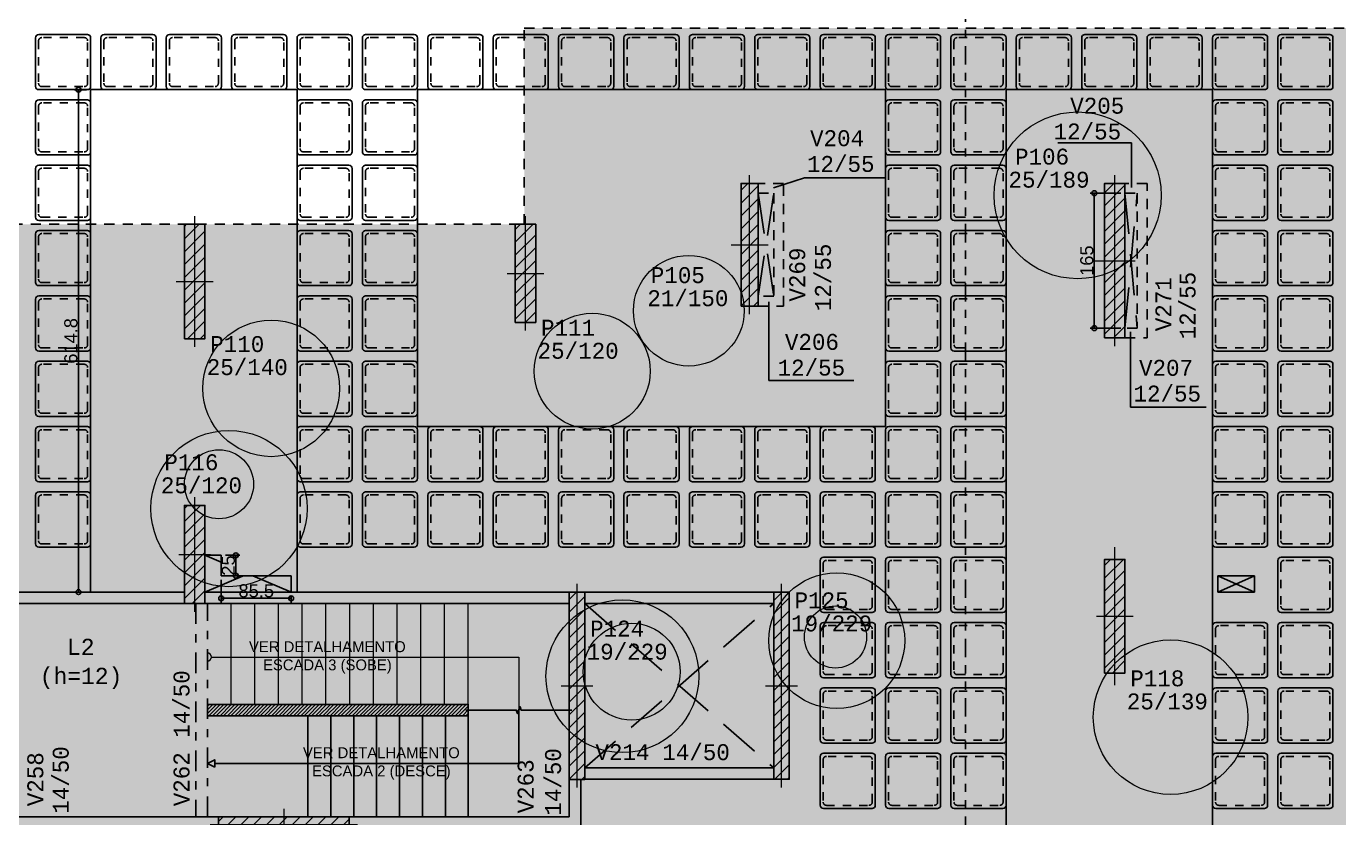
# Model space of a CAD drawing. Header units: millimetres. Extents: x -967 to 563, y -1588 to 506.
# Drawn here: x 65.23 to 81.27, y -245.6 to -235.92 of the extents above; entities that cross this region are included whole.
import ezdxf

# ---------------------------------------------------------------- set-up
doc = ezdxf.new("R2010")
doc.units = ezdxf.units.MM
for name, pattern in [('347-XXXX-ARQ-BASE-019-TÉRREO$0$HIDDEN2', [0.1875, 0.125, -0.0625]), ('CYPE_RAYAPUNTOPUNTO', [0.45, 0.225, -0.075, 0, -0.075, 0, -0.075]), ('DASHDOT', [1, 0.5, -0.25, 0, -0.25]), ('DASHDOT2', [0.5, 0.25, -0.125, 0, -0.125]), ('ESTILO_TQS_0001', [1, 0.7, -0.3]), ('HIDDEN2', [0.1875, 0.125, -0.0625]), ('TRAZO_HUECO', [0.75, 0.5, -0.25])]:
    doc.linetypes.add(name, pattern=pattern)
for name, color, linetype in [('1', 5, 'Continuous'), ('11', 7, 'Continuous'), ('12', 4, 'Continuous'), ('13', 7, 'Continuous'), ('208', 13, 'Continuous'), ('237', 5, 'Continuous'), ('241', 7, 'TRAZO_HUECO'), ('251', 5, 'Continuous'), ('252', 153, 'ESTILO_TQS_0001'), ('3', 2, 'Continuous'), ('347-XXXX-ARQ-BASE-013-IMPLANTAÇÃO$0$_XREF-ARQ', 7, 'Continuous'), ('347-XXXX-ARQ-BASE-019-TÉRREO$0$AR-PRJ', 11, '347-XXXX-ARQ-BASE-019-TÉRREO$0$HIDDEN2'), ('8', 7, 'Continuous'), ('9', 7, 'Continuous'), ('A_htc_alv', 7, 'Continuous'), ('COTAS', 1, 'Continuous'), ('EIXOS', 8, 'DASHDOT')]:
    doc.layers.add(name, color=color, linetype=linetype)
for name, color, linetype, lineweight in [('ESC_DEGRAU', 2, 'Continuous', 0), ('PILAR_EIXOS', 1, 'Continuous', 0), ('PILAR_HACH', 4, 'Continuous', 0)]:
    doc.layers.add(name, color=color, linetype=linetype, lineweight=lineweight)
doc.styles.add('ARIAL', font='arial.ttf')
doc.styles.add('CYPETXT_romans', font='arial.ttf', dxfattribs={"height": 0.2})
doc.styles.add('TQS_LUCIDA_CONSOLE', font='lucon.TTF')
doc.dimstyles.new('AVILLA 100 2', dxfattribs={"dimtxt": 0.16, "dimasz": 0.06, "dimexe": 0.05, "dimexo": 0.05, "dimgap": 0.01, "dimtad": 3, "dimdec": 1, "dimlfac": 100, "dimzin": 9, "dimdsep": 46, "dimtxsty": 'ARIAL', "dimblk": 'ORIGIN', "dimcen": 1.5, "dimclrd": 10, "dimclre": 10, "dimclrt": 7, "dimadec": 0, "dimazin": 0, "dimtfac": 1, "dimtdec": 1, "dimtmove": 0, "dimatfit": 1, "dimfxl": 1, "dimarcsym": 0})
pattern_1 = [(45, (585.15059, -196.08026), (-0.07857724, 0.07857724), [])]

# ---------------------------------------------------------------- blocks, each defined once
blk = doc.blocks.new('ENCHIMENTO_PISO TERREO')
h = blk.add_hatch(color=9)
h.dxf.hatch_style = 1
h.paths.add_polyline_path([(27.7, 0.14), (27.7, 0.75), (31.15, 0.75), (31.15, 5.14), (24.8495, 5.14), (24.8495, 7.04), (12.06, 7.04), (12.06, 4.64), (4, 4.64), (4, 7.04), (-8.79, 7.04), (-8.7905, 5.14), (-15.09, 5.14), (-15.09, 0.75), (-11.64, 0.75), (-11.64, 0.17), (-11.64, -2.71), (-15.09, -2.71), (-15.09, -9.5), (-8.39, -9.5), (-8.39, -11), (1.35, -11), (1.35, -10.25), (14.71, -10.25), (14.71, -11), (24.45, -11), (24.45, -9.5), (31.15, -9.5), (31.15, -5.11), (27.7, -5.11)])
at = {"layer": '347-XXXX-ARQ-BASE-019-TÉRREO$0$AR-PRJ', "color": 9}
blk.add_lwpolyline([(-11.64, 0.17), (-11.64, 0.75), (-15.09, 0.75), (-15.09, 5.14), (-8.7905, 5.14), (-8.79, 7.04), (4, 7.04), (4, 4.64), (12.06, 4.64), (12.06, 7.04), (24.8495, 7.04)], dxfattribs=at)
blk = doc.blocks.new('ESCADA 2 (DESCE)')
at = {"layer": 'COTAS', "linetype": 'Continuous'}
h = blk.add_hatch(dxfattribs=at)
h.set_pattern_fill('ANSI31', color=8, scale=0.02)
h.set_pattern_definition([(45, (2272.60032, 1511.056013), (-0.04490128, 0.04490128), [])])
h.paths.add_polyline_path([(2313.696, 1482.134), (2316.886, 1482.134), (2316.886, 1481.994), (2313.696, 1481.994)])
at = {"layer": 'COTAS', "color": 8, "linetype": 'Continuous'}
for p, q in [((2316.886, 1482.064), (2316.886, 1482.134)), ((2316.886, 1482.064), (2316.886, 1480.759)), ((2314.926, 1481.994), (2314.926, 1480.759)), ((2315.206, 1481.994), (2315.206, 1480.759)), ((2315.486, 1481.994), (2315.486, 1480.759)), ((2315.766, 1481.994), (2315.766, 1480.759)), ((2316.046, 1481.994), (2316.046, 1480.759)), ((2316.326, 1481.994), (2316.326, 1480.759)), ((2316.606, 1481.994), (2316.606, 1480.759)), ((2314.276, 1480.759), (2314.926, 1480.759)), ((2316.886, 1480.759), (2314.926, 1480.759)), ((2316.886, 1480.759), (2318.121, 1480.759))]:
    blk.add_line(p, q, dxfattribs=at)
for points in [[(2313.696, 1482.134), (2316.886, 1482.134), (2316.886, 1481.994), (2313.696, 1481.994)], [(2313.786, 1481.367), (2313.696, 1481.412), (2313.786, 1481.457), (2313.786, 1481.367)]]:
    blk.add_lwpolyline(points, close=True, dxfattribs=at)
for points in [[(2317.504, 1482.064), (2317.504, 1481.412), (2316.886, 1481.412), (2314.926, 1481.412), (2314.601, 1481.412), (2313.786, 1481.412)], [(2316.856, 1482.064), (2317.474, 1482.064), (2317.489, 1482.023), (2317.519, 1482.105), (2317.534, 1482.064), (2318.151, 1482.064)]]:
    blk.add_lwpolyline(points, dxfattribs=at)
at = {"color": 8, "insert": (2314.561, 1481.609), "char_height": 0.13333, "width": 2.52432, "attachment_point": 1, "rotation": 360, "style": 'CYPETXT_romans'}
blk.add_mtext('\\pxqc;{\\W0.975;VER DETALHAMENTO\\PESCADA 2 (DESCE)}', dxfattribs=at)
blk = doc.blocks.new('ESCADA 3 (SOBE)')
at = {"layer": 'ESC_DEGRAU'}
h = blk.add_hatch(dxfattribs=at)
h.set_pattern_fill('ANSI31', color=8, scale=0.02)
h.set_pattern_definition([(45, (2283.11007, 1511.101934), (-0.04490128, 0.04490128), [])])
h.paths.add_polyline_path([(2324.206, 1482.18), (2327.396, 1482.18), (2327.396, 1482.04), (2324.206, 1482.04)])
at = {"layer": 'COTAS', "color": 8, "linetype": 'Continuous'}
blk.add_line((2328.631, 1483.415), (2327.396, 1483.415), dxfattribs=at)
blk.add_lwpolyline([(2327.366, 1482.11), (2327.983, 1482.11), (2327.998, 1482.069), (2328.028, 1482.151), (2328.043, 1482.11), (2328.661, 1482.11)], dxfattribs=at)
at = {"layer": 'ESC_DEGRAU', "color": 8}
for p, q in [((2324.206, 1483.415), (2327.396, 1483.415)), ((2324.496, 1482.18), (2324.496, 1483.415)), ((2324.786, 1482.18), (2324.786, 1483.415)), ((2325.076, 1482.18), (2325.076, 1483.415)), ((2325.366, 1482.18), (2325.366, 1483.415)), ((2325.656, 1482.18), (2325.656, 1483.415)), ((2325.946, 1482.18), (2325.946, 1483.415)), ((2326.236, 1482.18), (2326.236, 1483.415)), ((2326.526, 1482.18), (2326.526, 1483.415)), ((2326.816, 1482.18), (2326.816, 1483.415)), ((2327.106, 1482.18), (2327.106, 1483.415)), ((2327.396, 1482.11), (2327.396, 1483.415)), ((2327.396, 1482.11), (2327.396, 1482.04))]:
    blk.add_line(p, q, dxfattribs=at)
blk.add_lwpolyline([(2324.256, 1482.762), (2327.396, 1482.762), (2328.013, 1482.762), (2328.013, 1482.11)], dxfattribs=at)
blk.add_lwpolyline([(2324.206, 1482.18), (2327.396, 1482.18), (2327.396, 1482.04), (2324.206, 1482.04)], close=True, dxfattribs=at)
blk.add_arc((2324.206, 1482.762), 0.05, 270, 90, dxfattribs=at)
at = {"layer": 'ESC_DEGRAU', "color": 8, "insert": (2324.411, 1482.955), "char_height": 0.13333, "width": 2.52432, "attachment_point": 1, "rotation": 360, "style": 'CYPETXT_romans'}
blk.add_mtext('\\pxqc;{\\W0.975;VER DETALHAMENTO\\PESCADA 3 (SOBE)}', dxfattribs=at)
blk = doc.blocks.new('_VAONER063700637000750007500')
at = {"layer": '251', "color": 8}
for p, q in [((29.725, 33.725), (-29.725, 33.725)), ((-33.725, 29.725), (-33.725, -29.725)), ((33.725, -29.725), (33.725, 29.725)), ((-29.725, -33.725), (29.725, -33.725))]:
    blk.add_line(p, q, dxfattribs=at)
for centre, start, end in [((-29.725, 29.725), 90, 180), ((29.725, 29.725), 0, 90), ((-29.725, -29.725), 180, 270), ((29.725, -29.725), 270, 0)]:
    blk.add_arc(centre, 4, start, end, dxfattribs=at)
at = {"layer": '252', "color": 8}
for p, q in [((-29.975, 25.975), (-29.975, -25.975)), ((25.975, 29.975), (-25.975, 29.975)), ((29.975, -25.975), (29.975, 25.975)), ((-25.975, -29.975), (25.975, -29.975))]:
    blk.add_line(p, q, dxfattribs=at)
for centre, start, end in [((-25.975, 25.975), 90, 180), ((25.975, 25.975), 0, 90), ((-25.975, -25.975), 180, 270), ((25.975, -25.975), 270, 0)]:
    blk.add_arc(centre, 4, start, end, dxfattribs=at)
blk = doc.blocks.new('NERVURADA TÉRREO 1 MODELO 2 (LO) R0')
at = {"layer": '208', "xscale": 0.01, "yscale": 0.01, "zscale": 0.01}
for p in [(737.85, -749.525), (738.649, -749.525), (739.449, -749.525), (740.248, -749.525), (741.048, -749.525), (741.847, -749.525), (742.647, -749.525), (743.446, -749.525), (744.246, -749.525), (745.045, -749.525), (745.845, -749.525), (746.644, -749.525), (747.444, -749.525), (748.243, -749.525), (749.043, -749.525), (749.842, -749.525), (750.642, -749.525), (751.441, -749.525), (752.241, -749.525), (753.04, -749.525), (737.85, -750.324), (741.048, -750.324), (741.847, -750.324), (748.243, -750.324), (749.043, -750.324), (752.241, -750.324), (753.04, -750.324), (737.85, -751.124), (741.048, -751.124), (741.847, -751.124), (748.243, -751.124), (749.043, -751.124), (752.241, -751.124), (753.04, -751.124), (737.85, -751.923), (741.048, -751.923), (741.847, -751.923), (748.243, -751.923), (749.043, -751.923), (752.241, -751.923), (753.04, -751.923), (737.85, -752.723), (741.048, -752.723), (741.847, -752.723), (748.243, -752.723), (749.043, -752.723), (752.241, -752.723), (753.04, -752.723), (737.85, -753.522), (741.048, -753.522), (741.847, -753.522), (748.243, -753.522), (749.043, -753.522), (752.241, -753.522), (753.04, -753.522), (737.85, -754.322), (741.048, -754.322), (741.847, -754.322), (742.647, -754.322), (743.446, -754.322), (744.246, -754.322), (745.045, -754.322), (745.845, -754.322), (746.644, -754.322), (747.444, -754.322), (748.243, -754.322), (749.043, -754.322), (752.241, -754.322), (753.04, -754.322), (737.85, -755.121), (741.048, -755.121), (741.847, -755.121), (742.647, -755.121), (743.446, -755.121), (744.246, -755.121), (745.045, -755.121), (745.845, -755.121), (746.644, -755.121), (747.444, -755.121), (748.243, -755.121), (749.043, -755.121), (752.241, -755.121), (753.04, -755.121), (747.444, -755.921), (748.243, -755.921), (749.043, -755.921), (753.04, -755.921), (747.444, -756.72), (748.243, -756.72), (749.043, -756.72), (752.241, -756.72), (753.04, -756.72), (747.444, -757.52), (748.243, -757.52), (749.043, -757.52), (752.241, -757.52), (753.04, -757.52), (747.444, -758.319), (748.243, -758.319), (749.043, -758.319), (752.241, -758.319), (753.04, -758.319)]:
    blk.add_blockref('_VAONER063700637000750007500', p, dxfattribs=at)
blk = doc.blocks.new('_Origin')
at = {"color": 0, "linetype": 'ByBlock', "lineweight": -2}
blk.add_line((0, 0), (-1, 0), dxfattribs=at)
blk.add_circle((0, 0), 0.5, dxfattribs=at)
blk = doc.blocks.new('Eixos do pilar')
at = {"layer": 'PILAR_EIXOS'}
for p, q in [((0, -0.5), (0, 0.5)), ((-0.5, 0), (0.5, 0))]:
    blk.add_line(p, q, dxfattribs=at)
blk = doc.blocks.new('EIXOS DE OBRA TERREO1')
at = {"layer": 'EIXOS', "linetype": 'CYPE_RAYAPUNTOPUNTO'}
blk.add_line((748.8842, -130.4804), (748.8842, -190.271), dxfattribs=at)
blk = doc.blocks.new('*D483')
at = {"layer": 'COTAS', "color": 10, "linetype": 'ByBlock', "lineweight": -2, "transparency": 16777216}
for p, q in [((847.312, -581.883), (847.163, -581.883)), ((847.213, -587.97), (847.213, -581.943)), ((847.312, -588.03), (847.163, -588.03))]:
    blk.add_line(p, q, dxfattribs=at)
at = {"layer": 'Defpoints', "color": 0, "linetype": 'ByBlock', "transparency": 16777216}
for p in [(847.213, -581.883), (847.362, -581.883), (847.362, -588.03)]:
    blk.add_point(p, dxfattribs=at)
at = {"layer": 'COTAS', "color": 10, "linetype": 'ByBlock', "lineweight": -2, "transparency": 16777216, "xscale": 0.06, "yscale": 0.06, "zscale": 0.06}
for p, rotation in [((847.213, -581.883), 90), ((847.213, -588.03), 270)]:
    blk.add_blockref('_Origin', p, dxfattribs=dict(at, rotation=rotation))
at = {"layer": 'COTAS', "color": 7, "linetype": 'ByBlock', "transparency": 16777216, "insert": (847.121, -584.957), "char_height": 0.16, "attachment_point": 5, "rotation": 90, "style": 'ARIAL'}
blk.add_mtext('614.8', dxfattribs=at)
blk = doc.blocks.new('*D586')
at = {"layer": 'COTAS', "color": 10, "linetype": 'ByBlock', "lineweight": -2, "transparency": 16777216}
for p, q in [((859.959, -583.15), (859.584, -583.15)), ((859.634, -583.21), (859.634, -584.74)), ((859.959, -584.8), (859.584, -584.8))]:
    blk.add_line(p, q, dxfattribs=at)
at = {"layer": 'Defpoints', "color": 0, "linetype": 'ByBlock', "transparency": 16777216}
for p in [(860.009, -583.15), (859.634, -584.8), (860.009, -584.8)]:
    blk.add_point(p, dxfattribs=at)
at = {"layer": 'COTAS', "color": 10, "linetype": 'ByBlock', "lineweight": -2, "transparency": 16777216, "xscale": 0.06, "yscale": 0.06, "zscale": 0.06}
for p, rotation in [((859.634, -583.15), 90), ((859.634, -584.8), 270)]:
    blk.add_blockref('_Origin', p, dxfattribs=dict(at, rotation=rotation))
at = {"layer": 'COTAS', "color": 7, "linetype": 'ByBlock', "transparency": 16777216, "insert": (859.543, -583.975), "char_height": 0.16, "attachment_point": 5, "rotation": 90, "style": 'ARIAL'}
blk.add_mtext('165', dxfattribs=at)
blk = doc.blocks.new('*D609')
at = {"layer": 'COTAS', "color": 10, "linetype": 'ByBlock', "lineweight": -2, "transparency": 16777216}
for p, q in [((848.959, -587.88), (848.959, -588.156)), ((849.019, -588.106), (849.754, -588.106)), ((849.814, -588.08), (849.814, -588.156))]:
    blk.add_line(p, q, dxfattribs=at)
at = {"layer": 'Defpoints', "color": 0, "linetype": 'ByBlock', "transparency": 16777216}
for p in [(848.959, -587.83), (849.814, -588.03), (849.814, -588.106)]:
    blk.add_point(p, dxfattribs=at)
at = {"layer": 'COTAS', "color": 10, "linetype": 'ByBlock', "lineweight": -2, "transparency": 16777216, "xscale": 0.06, "yscale": 0.06, "zscale": 0.06, "rotation": 180}
blk.add_blockref('_Origin', (848.959, -588.106), dxfattribs=at)
at = {"layer": 'COTAS', "color": 10, "linetype": 'ByBlock', "lineweight": -2, "transparency": 16777216, "xscale": 0.06, "yscale": 0.06, "zscale": 0.06}
blk.add_blockref('_Origin', (849.814, -588.106), dxfattribs=at)
at = {"layer": 'COTAS', "color": 7, "linetype": 'ByBlock', "transparency": 16777216, "insert": (849.387, -588.015), "char_height": 0.16, "attachment_point": 5, "style": 'ARIAL'}
blk.add_mtext('85.5', dxfattribs=at)
blk = doc.blocks.new('*D612')
at = {"layer": 'COTAS', "color": 10, "linetype": 'ByBlock', "lineweight": -2, "transparency": 16777216}
for p, q in [((849.009, -587.58), (849.188, -587.58)), ((849.138, -587.64), (849.138, -587.77)), ((849.009, -587.83), (849.188, -587.83))]:
    blk.add_line(p, q, dxfattribs=at)
at = {"layer": 'Defpoints', "color": 0, "linetype": 'ByBlock', "transparency": 16777216}
for p in [(848.959, -587.58), (848.959, -587.83), (849.138, -587.83)]:
    blk.add_point(p, dxfattribs=at)
at = {"layer": 'COTAS', "color": 10, "linetype": 'ByBlock', "lineweight": -2, "transparency": 16777216, "xscale": 0.06, "yscale": 0.06, "zscale": 0.06}
for p, rotation in [((849.138, -587.58), 90), ((849.138, -587.83), 270)]:
    blk.add_blockref('_Origin', p, dxfattribs=dict(at, rotation=rotation))
at = {"layer": 'COTAS', "color": 7, "linetype": 'ByBlock', "transparency": 16777216, "insert": (849.046, -587.705), "char_height": 0.16, "attachment_point": 5, "rotation": 90, "style": 'ARIAL'}
blk.add_mtext('25', dxfattribs=at)
blk = doc.blocks.new('COTAS TÉRREO (LO) R0')
at = {"layer": 'COTAS', "linetype": 'ByBlock'}
for base, p1, p2, picture, middle in [((847.212766565, -581.8828861132), (847.3622448012, -588.0303861132), (847.3622448012, -581.8828861132), '*D483', (847.212766565, -584.9566361132)), ((859.6342, -584.8004), (860.0092, -583.1504), (860.0092, -584.8004), '*D586', (859.6342, -583.9754)), ((849.1375, -587.8304), (848.9592, -587.5804), (848.9592, -587.8304), '*D612', (849.1375, -587.7054))]:
    dim = blk.add_linear_dim(base=base, p1=p1, p2=p2, angle=90, dimstyle='AVILLA 100 2', dxfattribs=at)
    dim.commit()
    dim.dimension.update_dxf_attribs({"geometry": picture, "text_midpoint": middle, "dimtype": 128})
dim = blk.add_linear_dim(base=(849.8142, -588.1063), p1=(848.9592, -587.8304), p2=(849.8142, -588.0304), dimstyle='AVILLA 100 2', dxfattribs=at)
dim.commit()
dim.dimension.update_dxf_attribs({"geometry": '*D609', "text_midpoint": (849.3867, -588.1063), "dimtype": 128})

msp = doc.modelspace()

# ---------------------------------------------------------------- hatches: boundary and pattern name
at = {"linetype": 'ByBlock'}
h = msp.add_hatch(dxfattribs=at)
h.set_pattern_fill('ANSI31', color=4, scale=0.035)
h.set_pattern_definition([(45, (-781.34853, 45.18825), (-0.078577241, 0.078577241), [])])
h.paths.add_polyline_path([(73.9657, -239.3421), (74.1757, -239.3421), (74.1757, -237.8421), (73.9657, -237.8421)])
h = msp.add_hatch(dxfattribs=at)
h.set_pattern_fill('ANSI31', color=4, scale=0.035)
h.set_pattern_definition(pattern_1)
h.paths.add_polyline_path([(78.4107, -239.7321), (78.6607, -239.7321), (78.6607, -237.8421), (78.4107, -237.8421)])
h = msp.add_hatch(dxfattribs=at)
h.set_pattern_fill('ANSI31', color=4, scale=0.035)
h.set_pattern_definition(pattern_1)
h.paths.add_polyline_path([(67.1607, -239.7421), (67.4107, -239.7421), (67.4107, -238.3421), (67.1607, -238.3421)])
h = msp.add_hatch(dxfattribs=at)
h.set_pattern_fill('ANSI31', color=4, scale=0.035)
h.set_pattern_definition(pattern_1)
h.paths.add_polyline_path([(71.2057, -239.5421), (71.4557, -239.5421), (71.4557, -238.3421), (71.2057, -238.3421)])
h = msp.add_hatch(dxfattribs=at)
h.set_pattern_fill('ANSI31', color=4, scale=0.035)
h.set_pattern_definition(pattern_1)
h.paths.add_polyline_path([(67.1607, -242.9821), (67.4107, -242.9821), (67.4107, -241.7821), (67.1607, -241.7821)])
h = msp.add_hatch(dxfattribs=at)
h.set_pattern_fill('ANSI31', color=4, scale=0.035)
h.set_pattern_definition(pattern_1)
h.paths.add_polyline_path([(78.4107, -243.8321), (78.6607, -243.8321), (78.6607, -242.4421), (78.4107, -242.4421)])
h = msp.add_hatch(dxfattribs=at)
h.set_pattern_fill('ANSI31', color=4, scale=0.035)
h.set_pattern_definition(pattern_1)
h.paths.add_polyline_path([(71.8657, -245.1335), (72.0557, -245.1335), (72.0557, -242.8435), (71.8657, -242.8435)])
h = msp.add_hatch(dxfattribs=at)
h.set_pattern_fill('ANSI31', color=4, scale=0.035)
h.set_pattern_definition(pattern_1)
h.paths.add_polyline_path([(74.3657, -245.1321), (74.5557, -245.1321), (74.5557, -242.8421), (74.3657, -242.8421)])
h = msp.add_hatch(dxfattribs=at)
h.set_pattern_fill('ANSI31', color=4, scale=0.035)
h.set_pattern_definition(pattern_1)
h.paths.add_polyline_path([(67.5757, -245.7821), (69.1757, -245.7821), (69.1757, -245.5921), (67.5757, -245.5921)])
at = {"layer": 'A_htc_alv', "linetype": 'ByBlock'}
h = msp.add_hatch(color=60, dxfattribs=at)
h.dxf.hatch_style = 1
h.paths.add_polyline_path([(74.4857, -237.8421), (74.1757, -237.8421), (74.1757, -237.9621), (74.3657, -237.9621), (74.3657, -239.2221), (74.1757, -239.2221), (74.1757, -239.3421), (74.4857, -239.3421)])
h = msp.add_hatch(color=60, dxfattribs=at)
h.dxf.hatch_style = 1
h.paths.add_polyline_path([(78.9307, -237.8421), (78.6607, -237.8421), (78.6607, -237.9621), (78.8107, -237.9621), (78.8107, -239.6121), (78.6607, -239.6121), (78.6607, -239.7321), (78.9307, -239.7321)])
h = msp.add_hatch(color=60, dxfattribs=at)
h.dxf.hatch_style = 1
h.paths.add_polyline_path([(67.4407, -242.9821), (67.3007, -242.9821), (67.3007, -245.5921), (67.4407, -245.5921)])

# ---------------------------------------------------------------- linework, layer by layer
at = {"layer": '1'}
for points in [[(66.0137, -236.6946), (66.0137, -242.8421), (65.995, -242.8421)], [(68.556, -242.8421), (68.5372, -242.8421), (68.5372, -236.6946), (66.0137, -236.6946)], [(75.7327, -240.8171), (75.7327, -236.6946), (70.0112, -236.6946), (70.0112, -240.8171), (75.7327, -240.8171)], [(79.7302, -252.2321), (79.7302, -236.6946), (77.2067, -236.6946)], [(77.2067, -236.6946), (77.2067, -247.2821)], [(67.1607, -242.8421), (65.0557, -242.8421)], [(67.9507, -242.8421), (67.4107, -242.8421)], [(71.8657, -242.8421), (67.9507, -242.8421)], [(74.3657, -242.8421), (72.0557, -242.8421)], [(65.1257, -242.9821), (67.1607, -242.9821)], [(67.4407, -242.9821), (67.3007, -242.9821)], [(67.4107, -242.9821), (68.0227, -242.9835)], [(68.0207, -242.9821), (71.8657, -242.9821)], [(72.0557, -242.9821), (74.3657, -242.9821)], [(74.3657, -244.9921), (72.0557, -244.9921)], [(71.8657, -245.1335), (71.8657, -245.5921)], [(72.0057, -245.7321), (72.0057, -245.1335)], [(72.0557, -245.1321), (74.3657, -245.1321)], [(67.5757, -245.5921), (65.1257, -245.5921)], [(71.8657, -245.5921), (69.1757, -245.5921)]]:
    msp.add_lwpolyline(points, dxfattribs=at)
at = {"layer": '1', "linetype": 'HIDDEN2'}
for points in [[(74.4857, -237.8421), (74.1757, -237.8421)], [(74.1757, -237.9621), (74.3657, -237.9621)], [(74.3657, -237.9621), (74.3657, -239.2221)], [(74.4857, -239.3421), (74.4857, -237.8421)], [(78.9307, -237.8421), (78.6607, -237.8421)], [(78.6607, -237.9621), (78.8107, -237.9621)], [(78.8107, -237.9621), (78.8107, -239.6121)], [(78.9307, -239.7321), (78.9307, -237.8421)], [(74.3657, -239.2221), (74.1757, -239.2221)], [(74.1757, -239.3421), (74.4857, -239.3421)], [(78.8107, -239.6121), (78.6607, -239.6121)], [(78.6607, -239.7321), (78.9307, -239.7321)]]:
    msp.add_lwpolyline(points, dxfattribs=at)
at = {"layer": '1', "linetype": 'DASHDOT2'}
for points in [[(67.3007, -242.9821), (67.3007, -245.5921)], [(67.4407, -245.5921), (67.4407, -242.9821)]]:
    msp.add_lwpolyline(points, dxfattribs=at)
at = {"layer": '237'}
for p, q in [((67.4107, -242.3921), (67.6107, -242.3921)), ((67.6107, -242.3921), (67.6107, -242.6421)), ((67.6107, -242.6421), (68.4657, -242.6421)), ((68.4657, -242.6421), (68.4657, -242.8421)), ((79.7957, -242.8421), (79.7957, -242.6421)), ((79.7957, -242.6421), (80.2457, -242.6421)), ((80.2457, -242.6421), (80.2457, -242.8421)), ((80.2457, -242.8421), (79.7957, -242.8421))]:
    msp.add_line(p, q, dxfattribs=at)
at = {"layer": '241'}
for p, q in [((74.1757, -239.2221), (74.3657, -237.9621)), ((74.1757, -237.9621), (74.3657, -239.2221)), ((78.6607, -239.6121), (78.8107, -237.9621)), ((78.6607, -237.9621), (78.8107, -239.6121)), ((67.4107, -242.3921), (67.6107, -242.4774)), ((67.4107, -242.8421), (67.8796, -242.6421)), ((67.9968, -242.6421), (68.4657, -242.8421)), ((79.7957, -242.8421), (80.2457, -242.6421)), ((79.7957, -242.6421), (80.2457, -242.8421)), ((72.0557, -244.9921), (74.3657, -242.9821)), ((72.0557, -242.9821), (74.3657, -244.9921))]:
    msp.add_line(p, q, dxfattribs=at)
at = {"layer": '3'}
for points in [[(73.9657, -239.3421), (74.1757, -239.3421), (74.1757, -237.8421), (73.9657, -237.8421), (73.9657, -239.3421)], [(78.4107, -239.7321), (78.6607, -239.7321), (78.6607, -237.8421), (78.4107, -237.8421), (78.4107, -239.7321)], [(67.1607, -239.7421), (67.4107, -239.7421), (67.4107, -238.3421), (67.1607, -238.3421), (67.1607, -239.7421)], [(71.2057, -239.5421), (71.4557, -239.5421), (71.4557, -238.3421), (71.2057, -238.3421), (71.2057, -239.5421)], [(67.1607, -242.9821), (67.4107, -242.9821), (67.4107, -241.7821), (67.1607, -241.7821), (67.1607, -242.9821)], [(78.4107, -243.8321), (78.6607, -243.8321), (78.6607, -242.4421), (78.4107, -242.4421), (78.4107, -243.8321)], [(71.8657, -245.1335), (72.0557, -245.1335), (72.0557, -242.8435), (71.8657, -242.8435), (71.8657, -245.1335)], [(74.3657, -245.1321), (74.5557, -245.1321), (74.5557, -242.8421), (74.3657, -242.8421), (74.3657, -245.1321)], [(67.5757, -245.7821), (69.1757, -245.7821), (69.1757, -245.5921), (67.5757, -245.5921), (67.5757, -245.7821)]]:
    msp.add_lwpolyline(points, dxfattribs=at)
at = {"layer": 'PILAR_HACH', "color": 2}
for centre, radius in [((78.0818, -237.9877), 1.0206), ((73.3274, -239.3996), 0.6771), ((72.1463, -240.1391), 0.709), ((68.2223, -240.3491), 0.8359), ((67.7049, -241.8201), 0.9555), ((75.1364, -243.4362), 0.8307), ((72.5154, -243.8715), 0.9349), ((79.2182, -244.3722), 0.9451)]:
    msp.add_circle(centre, radius, dxfattribs=at)
at = {"layer": 'PILAR_HACH', "color": 1}
for centre, radius in [((67.5829, -241.5223), 0.4222), ((75.1205, -243.3912), 0.3801), ((72.6287, -243.8158), 0.5917)]:
    msp.add_circle(centre, radius, dxfattribs=at)

# ---------------------------------------------------------------- block references
at = {"color": 9, "linetype": 'ByBlock'}
msp.add_blockref('EIXOS DE OBRA TERREO1', (-672.1735, -86.8324), dxfattribs=at)
for name, p in [('ESCADA 3 (SOBE)', (-2256.7652, -1726.3984)), ('ESCADA 2 (DESCE)', (-2246.2554, -1726.3498))]:
    msp.add_blockref(name, p)
at = {"layer": '347-XXXX-ARQ-BASE-013-IMPLANTAÇÃO$0$_XREF-ARQ'}
msp.add_blockref('ENCHIMENTO_PISO TERREO', (59.2557, -242.9819), dxfattribs=at)
at = {"layer": 'COTAS', "color": 6, "linetype": 'ByBlock'}
msp.add_blockref('COTAS TÉRREO (LO) R0', (-781.3485, 345.1883), dxfattribs=at)
at = {"layer": 'COTAS', "color": 40, "linetype": 'ByBlock', "true_color": 0xf8d731}
msp.add_blockref('NERVURADA TÉRREO 1 MODELO 2 (LO) R0', (-672.1735, 513.1676), dxfattribs=at)
at = {"layer": 'PILAR_EIXOS'}
for p, xscale, yscale in [((74.071, -238.5921), 0.45, 1.7), ((78.5357, -238.7871), 0.5, 2.089999999999999), ((67.2857, -239.0421), 0.45, 1.6), ((71.3307, -238.9421), 0.45, 1.399999999999999), ((67.2857, -242.3821), 0.39, 1.399999999999999), ((78.5357, -243.1371), 0.45, 1.689999999999999), ((71.9607, -243.9871), 0.39, 2.49), ((74.4607, -243.9871), 0.39, 2.49)]:
    msp.add_blockref('Eixos do pilar', p, dxfattribs=dict(at, xscale=xscale, yscale=yscale))
at = {"layer": 'PILAR_EIXOS', "xscale": 0.39, "yscale": 1.8, "rotation": 270}
msp.add_blockref('Eixos do pilar', (68.3757, -245.6871), dxfattribs=at)

# ---------------------------------------------------------------- texts
at = {"layer": '11', "linetype": 'Continuous', "style": 'TQS_LUCIDA_CONSOLE'}
for s, p in [('12/55', (77.7876, -237.3037)), ('12/55', (74.7722, -237.7011)), ('12/55', (74.4126, -240.1931)), ('12/55', (78.7642, -240.5105)), ('14/50', (73.0032, -244.898))]:
    msp.add_text(s, height=0.195, dxfattribs=at).set_placement(p)
for s, p in [('12/55', (75.0653, -239.4046)), ('12/55', (79.5232, -239.7499)), ('14/50', (67.2223, -244.6244)), ('14/50', (65.7453, -245.5541)), ('14/50', (71.7648, -245.5772))]:
    msp.add_text(s, height=0.195, rotation=90, dxfattribs=at).set_placement(p)
at = {"layer": '12', "linetype": 'Continuous', "style": 'TQS_LUCIDA_CONSOLE'}
for s, p in [('25/189', (77.2364, -237.8937)), ('21/150', (72.82, -239.3437)), ('25/120', (71.4782, -239.987)), ('25/140', (67.4332, -240.187)), ('25/120', (66.8725, -241.6332)), ('19/229', (74.5782, -243.323)), ('19/229', (72.0782, -243.6683)), ('25/139', (78.6832, -244.277))]:
    msp.add_text(s, height=0.195, dxfattribs=at).set_placement(p)
at = {"layer": '13', "linetype": 'Continuous', "style": 'TQS_LUCIDA_CONSOLE'}
for s, p in [('L2', (65.7246, -243.6116)), ('(h=12)', (65.3917, -243.9667))]:
    msp.add_text(s, height=0.1985, dxfattribs=at).set_placement(p)
at = {"layer": '8', "linetype": 'Continuous', "style": 'TQS_LUCIDA_CONSOLE'}
for s, p in [('V205', (77.9909, -236.9887)), ('V204', (74.81, -237.3861)), ('V206', (74.5025, -239.8781)), ('V207', (78.8324, -240.1955)), ('V214', (72.1857, -244.898))]:
    msp.add_text(s, height=0.195, dxfattribs=at).set_placement(p)
for s, p in [('V269', (74.7503, -239.2876)), ('V271', (79.2286, -239.6501)), ('V258', (65.4347, -245.4621)), ('V262', (67.2223, -245.4621)), ('V263', (71.4298, -245.5489))]:
    msp.add_text(s, height=0.195, rotation=90, dxfattribs=at).set_placement(p)
at = {"layer": '9', "linetype": 'Continuous', "style": 'TQS_LUCIDA_CONSOLE'}
for s, p in [('P106', (77.3164, -237.6113)), ('P105', (72.8625, -239.0614)), ('P111', (71.5207, -239.7046)), ('P110', (67.4757, -239.9046)), ('P116', (66.915, -241.3508)), ('P125', (74.6207, -243.0406)), ('P124', (72.1207, -243.3859)), ('P118', (78.7257, -243.9946))]:
    msp.add_text(s, height=0.195, dxfattribs=at).set_placement(p)

# ---------------------------------------------------------------- leaders
at = {"layer": 'COTAS'}
for points in [[(78.741, -237.8899), (78.741, -237.3433), (77.8386, -237.3433)], [(74.3611, -237.8967), (74.7414, -237.7744), (75.738, -237.7744)], [(74.3066, -239.2901), (74.3066, -240.2531), (75.3439, -240.2531)], [(78.7286, -239.6588), (78.7286, -240.5801), (79.6512, -240.5801)]]:
    msp.add_leader(points, dimstyle='AVILLA 100 2', dxfattribs=at)

doc.saveas('drawing.dxf')
